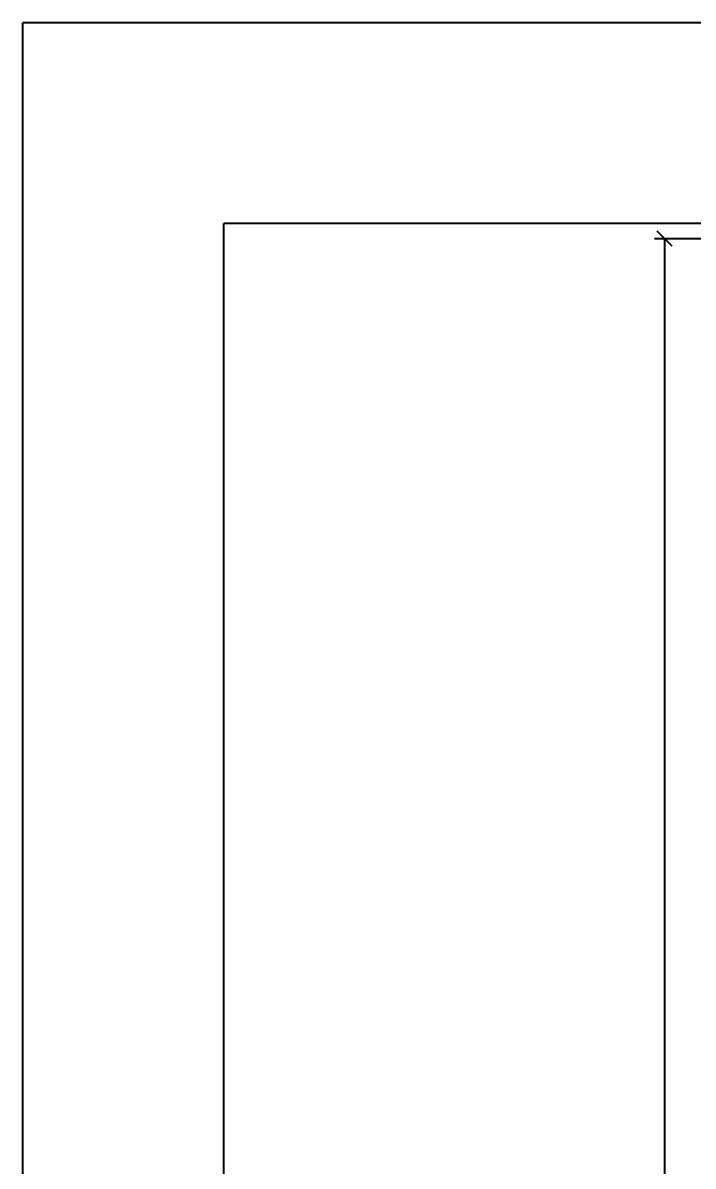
# Model space of a CAD drawing. Header units: millimetres. Extents: x -11 to 499, y 215 to 428.
# Drawn here: x 192.34 to 199.01, y 260.52 to 271.91 of the extents above; entities that cross this region are included whole.
import ezdxf

# ---------------------------------------------------------------- set-up
doc = ezdxf.new("R2010")
doc.units = ezdxf.units.MM
doc.layers.add('ARQ-COTAS', color=30, linetype='Continuous')
doc.layers.add('ARQ-PISO', color=8, linetype='Continuous')
doc.styles.add('Romans_Anot', font='romans.shx')
doc.dimstyles.new('Escala 1-100', dxfattribs={"dimtxt": 0.2, "dimasz": 0.15, "dimexe": 0.1, "dimexo": 0.2, "dimgap": 0.15, "dimtad": 1, "dimzin": 4, "dimdsep": 46, "dimtxsty": 'Romans_Anot', "dimblk": 'OBLIQUE', "dimcen": 0.25, "dimclrd": 256, "dimclre": 256, "dimclrt": 2, "dimadec": 0, "dimazin": 0, "dimtfac": 1, "dimtix": 1, "dimtmove": 2, "dimatfit": 3, "dimfxl": 1, "dimlwd": -1, "dimlwe": -1, "dimarcsym": 0})

# ---------------------------------------------------------------- blocks, each defined once
blk = doc.blocks.new('_Oblique')
at = {"color": 0, "linetype": 'ByBlock', "lineweight": -2}
blk.add_line((-0.5, -0.5), (0.5, 0.5), dxfattribs=at)
blk = doc.blocks.new('*D81')
at = {"layer": 'ARQ-COTAS', "ltscale": 0.03, "transparency": 16777216}
for p, q in [((199.685, 269.762), (198.626, 269.762)), ((198.726, 249.762), (198.726, 269.762)), ((199.685, 249.762), (198.626, 249.762))]:
    blk.add_line(p, q, dxfattribs=at)
at = {"layer": 'Defpoints', "color": 0, "ltscale": 0.03, "transparency": 16777216}
for p in [(198.726, 269.762), (199.885, 269.762), (199.885, 249.762)]:
    blk.add_point(p, dxfattribs=at)
at = {"layer": 'ARQ-COTAS', "ltscale": 0.03, "transparency": 16777216, "xscale": 0.15, "yscale": 0.15, "zscale": 0.15}
for p, rotation in [((198.726, 269.762), 90), ((198.726, 249.762), 270)]:
    blk.add_blockref('_Oblique', p, dxfattribs=dict(at, rotation=rotation))
at = {"layer": 'ARQ-COTAS', "color": 2, "ltscale": 0.03, "transparency": 16777216, "insert": (198.476, 259.762), "char_height": 0.2, "attachment_point": 5, "rotation": 90, "style": 'Romans_Anot'}
blk.add_mtext('20.00', dxfattribs=at)

msp = doc.modelspace()

# ---------------------------------------------------------------- linework, layer by layer
at = {"layer": 'ARQ-PISO'}
for p, q in [((203.462, 271.912), (192.337, 271.912)), ((192.337, 254.272), (192.337, 271.912)), ((194.337, 250.022), (194.337, 269.912)), ((199.735, 269.912), (194.337, 269.912))]:
    msp.add_line(p, q, dxfattribs=at)

# ---------------------------------------------------------------- dimensions: what is measured, and where the dimension line sits
at = {"layer": 'ARQ-COTAS', "ltscale": 0.03}
dim = msp.add_linear_dim(base=(198.726, 269.762), p1=(199.885, 249.762), p2=(199.885, 269.762), angle=270, dimstyle='Escala 1-100', dxfattribs=at)
dim.commit()
dim.dimension.update_dxf_attribs({"geometry": '*D81', "text_midpoint": (198.476, 259.762)})

doc.saveas('drawing.dxf')
